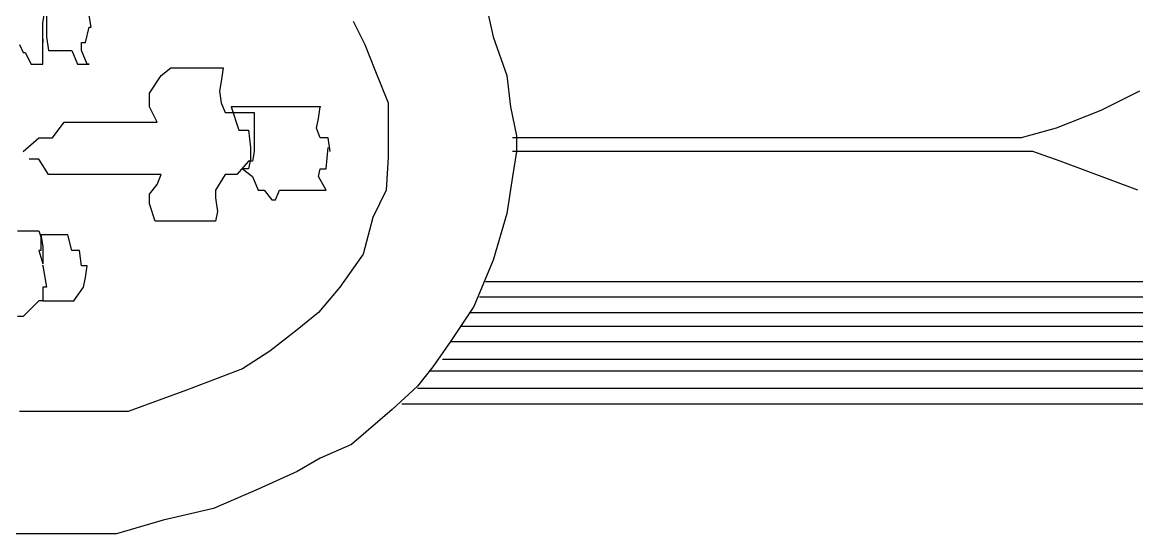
# Model space of a CAD drawing. Extents: x 735054 to 735644, y 4350981 to 4352008.
# Drawn here: x 735092.02 to 735097.76, y 4351840.15 to 4351842.79 of the extents above; entities that cross this region are included whole.
import ezdxf

# ---------------------------------------------------------------- set-up
doc = ezdxf.new("R2010")
doc.units = 0
doc.layers.get('0').update_dxf_attribs({"linetype": 'CONTINUOUS'})

msp = doc.modelspace()

# ---------------------------------------------------------------- linework, layer by layer
at = {"color": 0, "linetype": 'CONTINUOUS'}
for p, q in [((735092.12, 4351842.79), (735092.14, 4351842.91)), ((735092.12, 4351842.79), (735092.14, 4351842.91)), ((735092.14, 4351842.86), (735092.14, 4351842.77)), ((735092.14, 4351842.86), (735092.14, 4351842.77)), ((735092.37, 4351842.77), (735092.36, 4351842.83)), ((735092.37, 4351842.77), (735092.36, 4351842.83)), ((735094.41, 4351842.86), (735094.44, 4351842.72)), ((735094.41, 4351842.86), (735094.44, 4351842.72)), ((735092.12, 4351842.69), (735092.12, 4351842.79)), ((735092.12, 4351842.69), (735092.12, 4351842.79)), ((735092.14, 4351842.77), (735092.14, 4351842.72)), ((735092.14, 4351842.77), (735092.14, 4351842.72)), ((735092.34, 4351842.69), (735092.36, 4351842.77)), ((735092.34, 4351842.69), (735092.36, 4351842.77)), ((735092.36, 4351842.77), (735092.37, 4351842.77)), ((735092.36, 4351842.77), (735092.37, 4351842.77)), ((735093.72, 4351842.8), (735093.78, 4351842.68)), ((735093.72, 4351842.8), (735093.78, 4351842.68)), ((735092.12, 4351842.64), (735092.12, 4351842.71)), ((735092.12, 4351842.71), (735092.12, 4351842.69)), ((735092.12, 4351842.64), (735092.12, 4351842.71)), ((735092.12, 4351842.71), (735092.12, 4351842.69)), ((735092.14, 4351842.72), (735092.15, 4351842.65)), ((735092.14, 4351842.72), (735092.15, 4351842.65)), ((735094.44, 4351842.72), (735094.51, 4351842.52)), ((735094.44, 4351842.72), (735094.51, 4351842.52)), ((735092, 4351842.68), (735092.02, 4351842.64)), ((735092, 4351842.68), (735092.02, 4351842.64)), ((735092.15, 4351842.65), (735092.17, 4351842.65)), ((735092.15, 4351842.65), (735092.17, 4351842.65)), ((735092.17, 4351842.65), (735092.2, 4351842.65)), ((735092.17, 4351842.65), (735092.2, 4351842.65)), ((735092.2, 4351842.65), (735092.22, 4351842.65)), ((735092.2, 4351842.65), (735092.22, 4351842.65)), ((735092.22, 4351842.65), (735092.27, 4351842.65)), ((735092.22, 4351842.65), (735092.27, 4351842.65)), ((735092.27, 4351842.65), (735092.3, 4351842.58)), ((735092.27, 4351842.65), (735092.3, 4351842.58)), ((735092.32, 4351842.65), (735092.32, 4351842.69)), ((735092.32, 4351842.69), (735092.34, 4351842.69)), ((735092.32, 4351842.65), (735092.32, 4351842.69)), ((735092.32, 4351842.69), (735092.34, 4351842.69)), ((735092.35, 4351842.58), (735092.32, 4351842.65)), ((735092.35, 4351842.58), (735092.32, 4351842.65)), ((735093.78, 4351842.68), (735093.83, 4351842.55)), ((735093.78, 4351842.68), (735093.83, 4351842.55)), ((735092.02, 4351842.64), (735092.03, 4351842.64)), ((735092.02, 4351842.64), (735092.03, 4351842.64)), ((735092.03, 4351842.64), (735092.06, 4351842.58)), ((735092.03, 4351842.64), (735092.06, 4351842.58)), ((735092.12, 4351842.58), (735092.12, 4351842.64)), ((735092.12, 4351842.58), (735092.12, 4351842.64)), ((735092.06, 4351842.58), (735092.12, 4351842.58)), ((735092.06, 4351842.58), (735092.12, 4351842.58)), ((735092.3, 4351842.58), (735092.36, 4351842.58)), ((735092.3, 4351842.58), (735092.36, 4351842.58)), ((735092.36, 4351842.58), (735092.35, 4351842.58)), ((735092.36, 4351842.58), (735092.35, 4351842.58)), ((735092.73, 4351842.52), (735092.78, 4351842.56)), ((735092.73, 4351842.52), (735092.78, 4351842.56)), ((735092.78, 4351842.56), (735092.84, 4351842.56)), ((735092.78, 4351842.56), (735092.84, 4351842.56)), ((735092.84, 4351842.56), (735092.91, 4351842.56)), ((735092.84, 4351842.56), (735092.91, 4351842.56)), ((735092.91, 4351842.56), (735092.96, 4351842.56)), ((735092.91, 4351842.56), (735092.96, 4351842.56)), ((735092.96, 4351842.56), (735093.01, 4351842.56)), ((735092.96, 4351842.56), (735093.01, 4351842.56)), ((735093.01, 4351842.56), (735093.05, 4351842.56)), ((735093.01, 4351842.56), (735093.05, 4351842.56)), ((735093.05, 4351842.56), (735093.04, 4351842.49)), ((735093.05, 4351842.56), (735093.04, 4351842.49)), ((735093.83, 4351842.55), (735093.9, 4351842.38)), ((735093.83, 4351842.55), (735093.9, 4351842.38)), ((735092.67, 4351842.43), (735092.73, 4351842.52)), ((735092.67, 4351842.43), (735092.73, 4351842.52)), ((735093.04, 4351842.49), (735093.03, 4351842.44)), ((735093.04, 4351842.49), (735093.03, 4351842.44)), ((735094.51, 4351842.52), (735094.53, 4351842.36)), ((735094.51, 4351842.52), (735094.53, 4351842.36)), ((735092.67, 4351842.36), (735092.67, 4351842.43)), ((735092.67, 4351842.36), (735092.67, 4351842.43)), ((735093.03, 4351842.44), (735093.04, 4351842.38)), ((735093.03, 4351842.44), (735093.04, 4351842.38)), ((735097.77, 4351842.44), (735097.57, 4351842.34)), ((735097.77, 4351842.44), (735097.57, 4351842.34)), ((735093.04, 4351842.38), (735093.06, 4351842.33)), ((735093.04, 4351842.38), (735093.06, 4351842.33)), ((735093.9, 4351842.38), (735093.9, 4351842.25)), ((735093.9, 4351842.38), (735093.9, 4351842.25)), ((735092.71, 4351842.28), (735092.67, 4351842.36)), ((735092.71, 4351842.28), (735092.67, 4351842.36)), ((735093.06, 4351842.33), (735093.11, 4351842.33)), ((735093.06, 4351842.33), (735093.11, 4351842.33)), ((735093.1, 4351842.36), (735093.09, 4351842.36)), ((735093.09, 4351842.36), (735093.13, 4351842.24)), ((735093.1, 4351842.36), (735093.09, 4351842.36)), ((735093.09, 4351842.36), (735093.13, 4351842.24)), ((735093.14, 4351842.36), (735093.1, 4351842.36)), ((735093.14, 4351842.36), (735093.1, 4351842.36)), ((735093.11, 4351842.33), (735093.15, 4351842.33)), ((735093.11, 4351842.33), (735093.15, 4351842.33)), ((735093.2, 4351842.36), (735093.14, 4351842.36)), ((735093.2, 4351842.36), (735093.14, 4351842.36)), ((735093.15, 4351842.33), (735093.21, 4351842.33)), ((735093.15, 4351842.33), (735093.21, 4351842.33)), ((735093.24, 4351842.36), (735093.2, 4351842.36)), ((735093.24, 4351842.36), (735093.2, 4351842.36)), ((735093.21, 4351842.33), (735093.21, 4351842.21)), ((735093.21, 4351842.33), (735093.21, 4351842.21)), ((735093.29, 4351842.36), (735093.24, 4351842.36)), ((735093.29, 4351842.36), (735093.24, 4351842.36)), ((735093.33, 4351842.36), (735093.29, 4351842.36)), ((735093.33, 4351842.36), (735093.29, 4351842.36)), ((735093.38, 4351842.36), (735093.33, 4351842.36)), ((735093.38, 4351842.36), (735093.33, 4351842.36)), ((735093.43, 4351842.36), (735093.38, 4351842.36)), ((735093.43, 4351842.36), (735093.38, 4351842.36)), ((735093.49, 4351842.36), (735093.43, 4351842.36)), ((735093.49, 4351842.36), (735093.43, 4351842.36)), ((735093.53, 4351842.36), (735093.49, 4351842.36)), ((735093.53, 4351842.36), (735093.49, 4351842.36)), ((735093.55, 4351842.36), (735093.53, 4351842.36)), ((735093.55, 4351842.36), (735093.53, 4351842.36)), ((735093.54, 4351842.3), (735093.55, 4351842.36)), ((735093.54, 4351842.3), (735093.55, 4351842.36)), ((735094.53, 4351842.36), (735094.56, 4351842.21)), ((735094.53, 4351842.36), (735094.56, 4351842.21)), ((735097.57, 4351842.34), (735097.34, 4351842.25)), ((735097.57, 4351842.34), (735097.34, 4351842.25)), ((735092.17, 4351842.2), (735092.23, 4351842.28)), ((735092.17, 4351842.2), (735092.23, 4351842.28)), ((735092.23, 4351842.28), (735092.29, 4351842.28)), ((735092.23, 4351842.28), (735092.29, 4351842.28)), ((735092.29, 4351842.28), (735092.36, 4351842.28)), ((735092.29, 4351842.28), (735092.36, 4351842.28)), ((735092.36, 4351842.28), (735092.42, 4351842.28)), ((735092.36, 4351842.28), (735092.42, 4351842.28)), ((735092.42, 4351842.28), (735092.49, 4351842.28)), ((735092.42, 4351842.28), (735092.49, 4351842.28)), ((735092.49, 4351842.28), (735092.55, 4351842.28)), ((735092.49, 4351842.28), (735092.55, 4351842.28)), ((735092.55, 4351842.28), (735092.6, 4351842.28)), ((735092.55, 4351842.28), (735092.6, 4351842.28)), ((735092.6, 4351842.28), (735092.66, 4351842.28)), ((735092.6, 4351842.28), (735092.66, 4351842.28)), ((735092.66, 4351842.28), (735092.71, 4351842.28)), ((735092.66, 4351842.28), (735092.71, 4351842.28)), ((735093.53, 4351842.25), (735093.54, 4351842.3)), ((735093.53, 4351842.25), (735093.54, 4351842.3)), ((735093.55, 4351842.2), (735093.53, 4351842.25)), ((735093.55, 4351842.2), (735093.53, 4351842.25)), ((735093.9, 4351842.25), (735093.9, 4351842.1)), ((735093.9, 4351842.25), (735093.9, 4351842.1)), ((735097.34, 4351842.25), (735097.16, 4351842.2)), ((735097.34, 4351842.25), (735097.16, 4351842.2)), ((735092.02, 4351842.13), (735092.1, 4351842.2)), ((735092.02, 4351842.13), (735092.1, 4351842.2)), ((735092.1, 4351842.2), (735092.17, 4351842.2)), ((735092.1, 4351842.2), (735092.17, 4351842.2)), ((735093.13, 4351842.24), (735093.18, 4351842.24)), ((735093.13, 4351842.24), (735093.18, 4351842.24)), ((735093.18, 4351842.24), (735093.19, 4351842.15)), ((735093.18, 4351842.24), (735093.19, 4351842.15)), ((735093.21, 4351842.21), (735093.21, 4351842.13)), ((735093.21, 4351842.21), (735093.21, 4351842.13)), ((735093.59, 4351842.2), (735093.55, 4351842.2)), ((735093.59, 4351842.2), (735093.55, 4351842.2)), ((735093.6, 4351842.13), (735093.59, 4351842.2)), ((735093.6, 4351842.13), (735093.59, 4351842.2)), ((735094.81, 4351842.2), (735094.54, 4351842.2)), ((735094.81, 4351842.2), (735094.54, 4351842.2)), ((735094.56, 4351842.21), (735094.56, 4351842.13)), ((735094.56, 4351842.21), (735094.56, 4351842.13)), ((735095.2, 4351842.2), (735094.81, 4351842.2)), ((735095.2, 4351842.2), (735094.81, 4351842.2)), ((735096.04, 4351842.2), (735095.2, 4351842.2)), ((735096.04, 4351842.2), (735095.2, 4351842.2)), ((735097.03, 4351842.2), (735096.04, 4351842.2)), ((735097.03, 4351842.2), (735096.04, 4351842.2)), ((735097.16, 4351842.2), (735097.03, 4351842.2)), ((735097.16, 4351842.2), (735097.03, 4351842.2)), ((735093.19, 4351842.15), (735093.19, 4351842.09)), ((735093.19, 4351842.15), (735093.19, 4351842.09)), ((735093.58, 4351842.04), (735093.59, 4351842.15)), ((735093.58, 4351842.04), (735093.59, 4351842.15)), ((735092.1, 4351842.09), (735092.05, 4351842.09)), ((735092.1, 4351842.09), (735092.05, 4351842.09)), ((735092.15, 4351842.01), (735092.1, 4351842.09)), ((735092.15, 4351842.01), (735092.1, 4351842.09)), ((735093.18, 4351842.08), (735093.12, 4351842.01)), ((735093.18, 4351842.08), (735093.12, 4351842.01)), ((735093.19, 4351842.09), (735093.18, 4351842.04)), ((735093.19, 4351842.09), (735093.18, 4351842.04)), ((735093.2, 4351842.08), (735093.18, 4351842.08)), ((735093.2, 4351842.08), (735093.18, 4351842.08)), ((735093.21, 4351842.13), (735093.2, 4351842.08)), ((735093.21, 4351842.13), (735093.2, 4351842.08)), ((735093.9, 4351842.1), (735093.89, 4351841.93)), ((735093.9, 4351842.1), (735093.89, 4351841.93)), ((735094.92, 4351842.13), (735094.54, 4351842.13)), ((735094.56, 4351842.13), (735094.54, 4351842)), ((735094.92, 4351842.13), (735094.54, 4351842.13)), ((735094.56, 4351842.13), (735094.54, 4351842)), ((735095.26, 4351842.13), (735094.92, 4351842.13)), ((735095.26, 4351842.13), (735094.92, 4351842.13)), ((735095.69, 4351842.13), (735095.26, 4351842.13)), ((735095.69, 4351842.13), (735095.26, 4351842.13)), ((735096.27, 4351842.13), (735095.69, 4351842.13)), ((735096.27, 4351842.13), (735095.69, 4351842.13)), ((735096.82, 4351842.13), (735096.27, 4351842.13)), ((735096.82, 4351842.13), (735096.27, 4351842.13)), ((735097.06, 4351842.13), (735096.82, 4351842.13)), ((735097.06, 4351842.13), (735096.82, 4351842.13)), ((735097.14, 4351842.13), (735097.06, 4351842.13)), ((735097.14, 4351842.13), (735097.06, 4351842.13)), ((735097.22, 4351842.13), (735097.14, 4351842.13)), ((735097.22, 4351842.13), (735097.14, 4351842.13)), ((735097.36, 4351842.08), (735097.22, 4351842.13)), ((735097.36, 4351842.08), (735097.22, 4351842.13)), ((735097.76, 4351841.93), (735097.36, 4351842.08)), ((735097.76, 4351841.93), (735097.36, 4351842.08)), ((735093.18, 4351842.04), (735093.15, 4351842.04)), ((735093.15, 4351842.04), (735093.2, 4351842)), ((735093.18, 4351842.04), (735093.15, 4351842.04)), ((735093.15, 4351842.04), (735093.2, 4351842)), ((735093.54, 4351842), (735093.55, 4351842.04)), ((735093.54, 4351842), (735093.55, 4351842.04)), ((735093.55, 4351842.04), (735093.58, 4351842.04)), ((735093.55, 4351842.04), (735093.58, 4351842.04)), ((735092.22, 4351842.01), (735092.15, 4351842.01)), ((735092.22, 4351842.01), (735092.15, 4351842.01)), ((735092.29, 4351842.01), (735092.22, 4351842.01)), ((735092.29, 4351842.01), (735092.22, 4351842.01)), ((735092.35, 4351842.01), (735092.29, 4351842.01)), ((735092.35, 4351842.01), (735092.29, 4351842.01)), ((735092.45, 4351842.01), (735092.35, 4351842.01)), ((735092.45, 4351842.01), (735092.35, 4351842.01)), ((735092.53, 4351842.01), (735092.45, 4351842.01)), ((735092.53, 4351842.01), (735092.45, 4351842.01)), ((735092.63, 4351842.01), (735092.53, 4351842.01)), ((735092.63, 4351842.01), (735092.53, 4351842.01)), ((735092.73, 4351842.01), (735092.63, 4351842.01)), ((735092.73, 4351842.01), (735092.63, 4351842.01)), ((735092.67, 4351841.91), (735092.71, 4351841.96)), ((735092.67, 4351841.91), (735092.71, 4351841.96)), ((735092.71, 4351841.96), (735092.73, 4351842.01)), ((735092.71, 4351841.96), (735092.73, 4351842.01)), ((735093.06, 4351842.01), (735093.01, 4351841.93)), ((735093.06, 4351842.01), (735093.01, 4351841.93)), ((735093.12, 4351842.01), (735093.06, 4351842.01)), ((735093.12, 4351842.01), (735093.06, 4351842.01)), ((735093.2, 4351842), (735093.23, 4351841.93)), ((735093.2, 4351842), (735093.23, 4351841.93)), ((735093.58, 4351841.93), (735093.54, 4351842)), ((735093.58, 4351841.93), (735093.54, 4351842)), ((735094.54, 4351842), (735094.51, 4351841.81)), ((735094.54, 4351842), (735094.51, 4351841.81)), ((735092.67, 4351841.86), (735092.67, 4351841.91)), ((735092.67, 4351841.86), (735092.67, 4351841.91)), ((735093.01, 4351841.93), (735093.01, 4351841.89)), ((735093.01, 4351841.93), (735093.01, 4351841.89)), ((735093.23, 4351841.93), (735093.26, 4351841.93)), ((735093.23, 4351841.93), (735093.26, 4351841.93)), ((735093.26, 4351841.93), (735093.3, 4351841.88)), ((735093.26, 4351841.93), (735093.3, 4351841.88)), ((735093.32, 4351841.88), (735093.34, 4351841.93)), ((735093.32, 4351841.88), (735093.34, 4351841.93)), ((735093.34, 4351841.93), (735093.39, 4351841.93)), ((735093.34, 4351841.93), (735093.39, 4351841.93)), ((735093.39, 4351841.93), (735093.44, 4351841.93)), ((735093.39, 4351841.93), (735093.44, 4351841.93)), ((735093.44, 4351841.93), (735093.49, 4351841.93)), ((735093.44, 4351841.93), (735093.49, 4351841.93)), ((735093.49, 4351841.93), (735093.52, 4351841.93)), ((735093.49, 4351841.93), (735093.52, 4351841.93)), ((735093.52, 4351841.93), (735093.53, 4351841.93)), ((735093.52, 4351841.93), (735093.53, 4351841.93)), ((735093.53, 4351841.93), (735093.58, 4351841.93)), ((735093.53, 4351841.93), (735093.58, 4351841.93)), ((735093.89, 4351841.93), (735093.82, 4351841.79)), ((735093.89, 4351841.93), (735093.82, 4351841.79)), ((735092.7, 4351841.77), (735092.67, 4351841.86)), ((735092.7, 4351841.77), (735092.67, 4351841.86)), ((735093.01, 4351841.89), (735093.02, 4351841.82)), ((735093.01, 4351841.89), (735093.02, 4351841.82)), ((735093.3, 4351841.88), (735093.32, 4351841.88)), ((735093.3, 4351841.88), (735093.32, 4351841.88)), ((735093.02, 4351841.82), (735093.01, 4351841.77)), ((735093.02, 4351841.82), (735093.01, 4351841.77)), ((735093.82, 4351841.79), (735093.77, 4351841.6)), ((735093.82, 4351841.79), (735093.77, 4351841.6)), ((735094.51, 4351841.81), (735094.44, 4351841.57)), ((735094.51, 4351841.81), (735094.44, 4351841.57)), ((735092.73, 4351841.77), (735092.7, 4351841.77)), ((735092.73, 4351841.77), (735092.7, 4351841.77)), ((735092.78, 4351841.77), (735092.73, 4351841.77)), ((735092.78, 4351841.77), (735092.73, 4351841.77)), ((735092.84, 4351841.77), (735092.78, 4351841.77)), ((735092.84, 4351841.77), (735092.78, 4351841.77)), ((735092.91, 4351841.77), (735092.84, 4351841.77)), ((735092.91, 4351841.77), (735092.84, 4351841.77)), ((735092.95, 4351841.77), (735092.91, 4351841.77)), ((735092.95, 4351841.77), (735092.91, 4351841.77)), ((735093.01, 4351841.77), (735092.95, 4351841.77)), ((735093.01, 4351841.77), (735092.95, 4351841.77)), ((735091.99, 4351841.72), (735092.02, 4351841.72)), ((735091.99, 4351841.72), (735092.02, 4351841.72)), ((735092.02, 4351841.72), (735092.06, 4351841.72)), ((735092.02, 4351841.72), (735092.06, 4351841.72)), ((735092.06, 4351841.72), (735092.1, 4351841.72)), ((735092.06, 4351841.72), (735092.1, 4351841.72)), ((735092.1, 4351841.72), (735092.11, 4351841.69)), ((735092.1, 4351841.72), (735092.11, 4351841.69)), ((735092.12, 4351841.7), (735092.11, 4351841.7)), ((735092.11, 4351841.7), (735092.12, 4351841.64)), ((735092.12, 4351841.7), (735092.11, 4351841.7)), ((735092.11, 4351841.7), (735092.12, 4351841.64)), ((735092.11, 4351841.69), (735092.11, 4351841.62)), ((735092.11, 4351841.69), (735092.11, 4351841.62)), ((735092.15, 4351841.7), (735092.12, 4351841.7)), ((735092.15, 4351841.7), (735092.12, 4351841.7)), ((735092.2, 4351841.7), (735092.15, 4351841.7)), ((735092.2, 4351841.7), (735092.15, 4351841.7)), ((735092.25, 4351841.7), (735092.2, 4351841.7)), ((735092.25, 4351841.7), (735092.2, 4351841.7)), ((735092.27, 4351841.62), (735092.25, 4351841.7)), ((735092.27, 4351841.62), (735092.25, 4351841.7)), ((735092.11, 4351841.62), (735092.1, 4351841.62)), ((735092.1, 4351841.62), (735092.12, 4351841.55)), ((735092.11, 4351841.62), (735092.1, 4351841.62)), ((735092.1, 4351841.62), (735092.12, 4351841.55)), ((735092.12, 4351841.64), (735092.12, 4351841.62)), ((735092.12, 4351841.64), (735092.12, 4351841.62)), ((735092.12, 4351841.62), (735092.12, 4351841.55)), ((735092.12, 4351841.62), (735092.12, 4351841.55)), ((735092.29, 4351841.62), (735092.27, 4351841.62)), ((735092.29, 4351841.62), (735092.27, 4351841.62)), ((735092.31, 4351841.62), (735092.29, 4351841.62)), ((735092.31, 4351841.62), (735092.29, 4351841.62)), ((735092.32, 4351841.54), (735092.31, 4351841.62)), ((735092.32, 4351841.54), (735092.31, 4351841.62)), ((735093.77, 4351841.6), (735093.65, 4351841.43)), ((735093.77, 4351841.6), (735093.65, 4351841.43)), ((735094.44, 4351841.57), (735094.34, 4351841.33)), ((735094.44, 4351841.57), (735094.34, 4351841.33)), ((735092.12, 4351841.54), (735092.14, 4351841.43)), ((735092.12, 4351841.54), (735092.14, 4351841.43)), ((735092.35, 4351841.54), (735092.32, 4351841.54)), ((735092.35, 4351841.54), (735092.32, 4351841.54)), ((735092.34, 4351841.48), (735092.35, 4351841.54)), ((735092.34, 4351841.48), (735092.35, 4351841.54)), ((735092.33, 4351841.43), (735092.34, 4351841.48)), ((735092.33, 4351841.43), (735092.34, 4351841.48)), ((735094.4, 4351841.46), (735095.24, 4351841.46)), ((735094.4, 4351841.46), (735095.24, 4351841.46)), ((735095.24, 4351841.46), (735097.49, 4351841.46)), ((735095.24, 4351841.46), (735097.49, 4351841.46)), ((735097.49, 4351841.46), (735098.33, 4351841.46)), ((735097.49, 4351841.46), (735098.33, 4351841.46)), ((735092.14, 4351841.43), (735092.12, 4351841.43)), ((735092.12, 4351841.43), (735092.12, 4351841.36)), ((735092.14, 4351841.43), (735092.12, 4351841.43)), ((735092.12, 4351841.43), (735092.12, 4351841.36)), ((735092.28, 4351841.36), (735092.33, 4351841.43)), ((735092.28, 4351841.36), (735092.33, 4351841.43)), ((735093.65, 4351841.43), (735093.54, 4351841.3)), ((735093.65, 4351841.43), (735093.54, 4351841.3)), ((735092.1, 4351841.36), (735092.02, 4351841.28)), ((735092.1, 4351841.36), (735092.02, 4351841.28)), ((735092.12, 4351841.36), (735092.1, 4351841.36)), ((735092.12, 4351841.36), (735092.1, 4351841.36)), ((735092.12, 4351841.36), (735092.17, 4351841.36)), ((735092.12, 4351841.36), (735092.17, 4351841.36)), ((735092.17, 4351841.36), (735092.2, 4351841.36)), ((735092.17, 4351841.36), (735092.2, 4351841.36)), ((735092.2, 4351841.36), (735092.23, 4351841.36)), ((735092.2, 4351841.36), (735092.23, 4351841.36)), ((735092.23, 4351841.36), (735092.26, 4351841.36)), ((735092.23, 4351841.36), (735092.26, 4351841.36)), ((735092.26, 4351841.36), (735092.28, 4351841.36)), ((735092.26, 4351841.36), (735092.28, 4351841.36)), ((735094.34, 4351841.33), (735094.22, 4351841.15)), ((735094.34, 4351841.33), (735094.22, 4351841.15)), ((735094.37, 4351841.38), (735097.53, 4351841.38)), ((735094.37, 4351841.38), (735097.53, 4351841.38)), ((735097.53, 4351841.38), (735098.6, 4351841.38)), ((735097.53, 4351841.38), (735098.6, 4351841.38)), ((735092.02, 4351841.28), (735091.99, 4351841.28)), ((735092.02, 4351841.28), (735091.99, 4351841.28)), ((735093.54, 4351841.3), (735093.43, 4351841.21)), ((735093.54, 4351841.3), (735093.43, 4351841.21)), ((735094.32, 4351841.3), (735097.53, 4351841.3)), ((735094.32, 4351841.3), (735097.53, 4351841.3)), ((735097.53, 4351841.3), (735098.7, 4351841.3)), ((735097.53, 4351841.3), (735098.7, 4351841.3)), ((735094.27, 4351841.23), (735097.53, 4351841.23)), ((735094.27, 4351841.23), (735097.53, 4351841.23)), ((735097.53, 4351841.23), (735098.78, 4351841.23)), ((735097.53, 4351841.23), (735098.78, 4351841.23)), ((735093.43, 4351841.21), (735093.29, 4351841.1)), ((735093.43, 4351841.21), (735093.29, 4351841.1)), ((735093.29, 4351841.1), (735093.15, 4351841.01)), ((735093.29, 4351841.1), (735093.15, 4351841.01)), ((735094.22, 4351841.15), (735094.13, 4351841.02)), ((735094.22, 4351841.15), (735094.13, 4351841.02)), ((735094.22, 4351841.15), (735097.53, 4351841.15)), ((735094.22, 4351841.15), (735097.53, 4351841.15)), ((735097.53, 4351841.15), (735098.85, 4351841.15)), ((735097.53, 4351841.15), (735098.85, 4351841.15)), ((735094.18, 4351841.06), (735097.53, 4351841.06)), ((735094.18, 4351841.06), (735097.53, 4351841.06)), ((735097.53, 4351841.06), (735098.89, 4351841.06)), ((735097.53, 4351841.06), (735098.89, 4351841.06)), ((735093.15, 4351841.01), (735092.86, 4351840.9)), ((735093.15, 4351841.01), (735092.86, 4351840.9)), ((735094.13, 4351841.02), (735094.05, 4351840.92)), ((735094.13, 4351841.02), (735094.05, 4351840.92)), ((735094.11, 4351841), (735097.53, 4351841)), ((735094.11, 4351841), (735097.53, 4351841)), ((735097.53, 4351841), (735098.95, 4351841)), ((735097.53, 4351841), (735098.95, 4351841)), ((735092.86, 4351840.9), (735092.56, 4351840.79)), ((735092.86, 4351840.9), (735092.56, 4351840.79)), ((735094.05, 4351840.92), (735093.92, 4351840.8)), ((735094.05, 4351840.92), (735093.92, 4351840.8)), ((735094.05, 4351840.91), (735097.53, 4351840.91)), ((735094.05, 4351840.91), (735097.53, 4351840.91)), ((735097.53, 4351840.91), (735099, 4351840.91)), ((735097.53, 4351840.91), (735099, 4351840.91)), ((735093.97, 4351840.83), (735094.48, 4351840.83)), ((735093.97, 4351840.83), (735094.48, 4351840.83)), ((735094.48, 4351840.83), (735097.53, 4351840.83)), ((735094.48, 4351840.83), (735097.53, 4351840.83)), ((735097.53, 4351840.83), (735099.05, 4351840.83)), ((735097.53, 4351840.83), (735099.05, 4351840.83)), ((735092.2, 4351840.79), (735092, 4351840.79)), ((735092.2, 4351840.79), (735092, 4351840.79)), ((735092.37, 4351840.79), (735092.2, 4351840.79)), ((735092.37, 4351840.79), (735092.2, 4351840.79)), ((735092.56, 4351840.79), (735092.37, 4351840.79)), ((735092.56, 4351840.79), (735092.37, 4351840.79)), ((735093.92, 4351840.8), (735093.71, 4351840.62)), ((735093.92, 4351840.8), (735093.71, 4351840.62)), ((735093.71, 4351840.62), (735093.55, 4351840.55)), ((735093.71, 4351840.62), (735093.55, 4351840.55)), ((735093.55, 4351840.55), (735093.43, 4351840.48)), ((735093.55, 4351840.55), (735093.43, 4351840.48)), ((735093.43, 4351840.48), (735093.23, 4351840.39)), ((735093.43, 4351840.48), (735093.23, 4351840.39)), ((735093.23, 4351840.39), (735093, 4351840.29)), ((735093.23, 4351840.39), (735093, 4351840.29)), ((735093, 4351840.29), (735092.74, 4351840.23)), ((735093, 4351840.29), (735092.74, 4351840.23)), ((735092.74, 4351840.23), (735092.5, 4351840.16)), ((735092.74, 4351840.23), (735092.5, 4351840.16)), ((735092.14, 4351840.16), (735091.92, 4351840.16)), ((735092.14, 4351840.16), (735091.92, 4351840.16)), ((735092.32, 4351840.16), (735092.14, 4351840.16)), ((735092.32, 4351840.16), (735092.14, 4351840.16)), ((735092.5, 4351840.16), (735092.32, 4351840.16)), ((735092.5, 4351840.16), (735092.32, 4351840.16))]:
    msp.add_line(p, q, dxfattribs=at)
for p in [(735093.55, 4351842.36), (735093.55, 4351842.36), (735092.11, 4351841.7), (735092.11, 4351841.7), (735092.12, 4351841.54), (735092.12, 4351841.54), (735092.28, 4351841.36), (735092.28, 4351841.36)]:
    msp.add_point(p, dxfattribs=at)

# ---------------------------------------------------------------- meshes
mesh = msp.add_polyface(dxfattribs=at)
corners = [(735362.5, 4350981), (735054.5, 4352007.5), (735644, 4350981), (735644, 4352007.5), (735054.5, 4350981)]
mesh.append_faces([[corners[k] for k in face] for face in [(0, 1, 4), (1, 0, 2, 3)]], dxfattribs={"vtx0": -1, "color": 0})
mesh = msp.add_polyface(dxfattribs=at)
corners = [(735345.58, 4351821), (735345.58, 4352001.5), (735064.5, 4352001.5), (735064.5, 4351821)]
mesh.append_faces([[corners[k] for k in face] for face in [(0, 1, 2, 3)]], dxfattribs={"color": 0})

doc.saveas('drawing.dxf')
